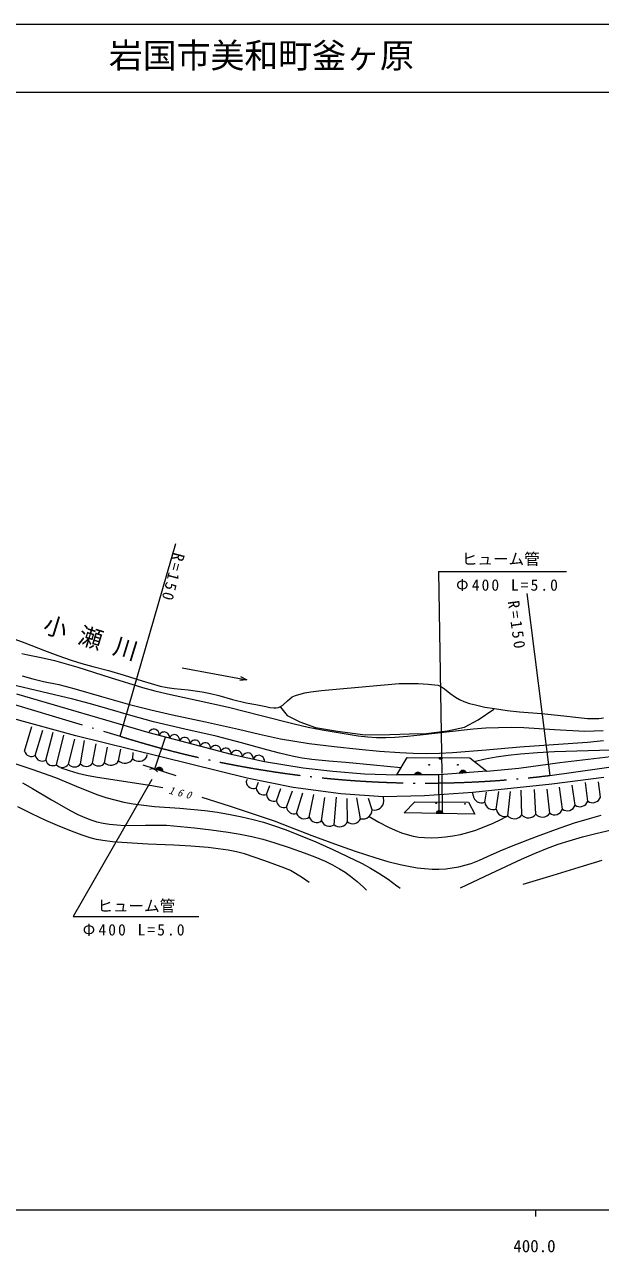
# Model space of a CAD drawing. Units: millimetres, scale not verified. Extents: x -625 to 714620, y -625 to 362121.
# Drawn here: x 427195 to 512195, y 180836 to 362121 of the extents above; entities that cross this region are included whole.
import ezdxf
from ezdxf.enums import TextEntityAlignment as Align

# ---------------------------------------------------------------- set-up
doc = ezdxf.new("R2010")
doc.units = ezdxf.units.MM
doc.header["$LTSCALE"] = 1000
doc.linetypes.add('DASHED', pattern=[7.5, 6, -1.5])
doc.linetypes.add('LONG_DASHED_DOTTED', pattern=[15.25, 12, -1.5, 0.25, -1.5])
doc.layers.add('S-SUV', color=7, linetype='Continuous', lineweight=13)
doc.styles.add('ＭＳ ゴシック', font='')
doc.styles.get('ＭＳ ゴシック').set_extended_font_data('MS Gothic')

msp = doc.modelspace()

# ---------------------------------------------------------------- linework, layer by layer
at = {"layer": 'S-SUV'}
for p, q in [((714620, 362121), (74620, 362121)), ((74620, 352121), (714620, 352121)), ((441284, 257054), (449530, 285502)), ((488281, 281393), (488807, 251555)), ((488281, 281393), (507193, 281393)), ((501346, 278113), (504748, 251263)), ((424288, 271911), (427222, 270848)), ((427222, 270848), (430140, 269727)), ((426816, 269260), (427673, 269057)), ((427673, 269057), (429645, 268669)), ((429645, 268669), (431602, 268224)), ((430140, 269727), (432087, 268981)), ((432087, 268981), (434056, 268290)), ((431602, 268224), (433338, 267761)), ((433338, 267761), (435071, 267236)), ((434056, 268290), (435647, 267792)), ((435071, 267236), (439823, 265724)), ((435647, 267792), (437266, 267348)), ((437266, 267348), (439597, 266739)), ((439597, 266739), (441908, 266073)), ((450471, 267153), (459996, 265398)), ((429756, 263593), (425183, 264702)), ((426825, 265947), (428397, 265521)), ((428397, 265521), (429992, 265152)), ((429992, 265152), (432239, 264667)), ((439823, 265724), (444594, 264245)), ((441908, 266073), (444543, 265228)), ((444543, 265228), (447198, 264442)), ((459996, 265398), (458961, 265299)), ((459065, 265862), (459996, 265398)), ((477548, 264399), (482463, 264813)), ((482463, 264813), (483881, 264848)), ((483881, 264848), (485304, 264824)), ((485304, 264824), (486785, 264744)), ((486785, 264744), (488264, 264603)), ((426029, 263307), (445545, 257617)), ((434336, 262544), (429756, 263593)), ((432239, 264667), (434479, 264121)), ((434479, 264121), (438566, 262896)), ((438566, 262896), (442678, 261727)), ((444594, 264245), (446424, 263748)), ((446424, 263748), (448279, 263306)), ((447198, 264442), (448234, 264238)), ((448234, 264238), (449281, 264094)), ((448279, 263306), (452796, 262348)), ((449281, 264094), (451352, 263884)), ((451352, 263884), (453415, 263614)), ((453415, 263614), (454651, 263379)), ((454651, 263379), (455874, 263086)), ((455874, 263086), (457898, 262495)), ((466696, 262846), (467163, 263055)), ((467163, 263055), (467668, 263214)), ((467668, 263214), (468547, 263435)), ((468547, 263435), (469433, 263596)), ((469433, 263596), (471029, 263790)), ((471029, 263790), (472647, 263927)), ((472647, 263927), (477548, 264399)), ((488264, 264603), (488725, 264343)), ((488725, 264343), (489163, 264025)), ((489163, 264025), (489961, 263394)), ((489961, 263394), (490805, 262803)), ((436932, 261845), (434336, 262544)), ((439503, 261090), (436932, 261845)), ((442860, 260101), (439503, 261090)), ((442678, 261727), (445839, 260944)), ((452796, 262348), (457298, 261332)), ((457298, 261332), (462133, 260111)), ((457898, 262495), (459927, 261966)), ((459927, 261966), (461330, 261746)), ((461330, 261746), (462785, 261456)), ((462785, 261456), (463394, 261308)), ((463394, 261308), (463994, 261224)), ((463994, 261224), (464323, 261233)), ((464323, 261233), (464652, 261303)), ((464652, 261303), (464987, 261445)), ((464987, 261445), (465303, 261646)), ((465303, 261646), (465990, 262279)), ((465990, 262279), (466696, 262846)), ((490805, 262803), (491415, 262463)), ((491415, 262463), (492050, 262178)), ((492050, 262178), (492882, 261894)), ((492882, 261894), (493742, 261664)), ((493742, 261664), (495147, 261363)), ((495147, 261363), (496562, 261121)), ((496562, 261121), (498410, 260856)), ((434765, 257122), (425058, 259743)), ((446221, 259172), (442860, 260101)), ((445839, 260944), (449014, 260221)), ((449014, 260221), (453889, 259177)), ((462133, 260111), (466971, 258863)), ((498410, 260856), (500263, 260652)), ((500263, 260652), (503510, 260396)), ((503510, 260396), (506792, 260077)), ((506792, 260077), (508537, 259843)), ((508537, 259843), (510285, 259670)), ((510285, 259670), (511123, 259647)), ((511123, 259647), (511962, 259684)), ((511962, 259684), (512657, 259773)), ((427195, 254862), (428282, 258505)), ((428764, 254191), (429892, 257969)), ((430332, 253521), (431419, 257638)), ((445652, 257775), (445545, 257617)), ((445545, 257617), (457682, 254408)), ((445778, 257900), (445652, 257775)), ((445970, 258028), (445778, 257900)), ((446161, 258075), (445970, 258028)), ((446354, 258085), (446161, 258075)), ((450829, 258089), (446221, 259172)), ((446589, 258023), (446354, 258085)), ((446753, 257919), (446589, 258023)), ((446896, 257783), (446753, 257919)), ((446999, 257577), (446896, 257783)), ((447051, 257405), (446999, 257577)), ((447295, 257499), (447169, 257374)), ((447487, 257627), (447295, 257499)), ((447678, 257674), (447487, 257627)), ((447871, 257684), (447678, 257674)), ((448107, 257621), (447871, 257684)), ((448270, 257517), (448107, 257621)), ((448413, 257382), (448270, 257517)), ((455452, 257064), (450829, 258089)), ((453889, 259177), (458765, 258085)), ((458765, 258085), (461860, 257356)), ((466971, 258863), (469038, 258399)), ((469038, 258399), (471117, 257993)), ((471117, 257993), (473770, 257530)), ((473770, 257530), (476434, 257126)), ((485603, 257232), (489488, 257716)), ((489488, 257716), (493395, 258143)), ((493395, 258143), (495261, 258273)), ((495261, 258273), (497128, 258344)), ((497128, 258344), (499005, 258364)), ((499005, 258364), (500883, 258324)), ((500883, 258324), (505396, 258033)), ((505396, 258033), (509905, 257803)), ((509905, 257803), (511253, 257831)), ((511253, 257831), (512611, 257919)), ((431901, 252850), (433012, 257226)), ((433677, 252922), (434622, 256606)), ((460030, 250849), (434765, 257122)), ((435452, 252994), (436043, 256441)), ((437227, 253067), (437760, 255905)), ((447062, 257216), (447051, 257405)), ((447169, 257374), (447062, 257216)), ((448517, 257176), (448413, 257382)), ((448568, 257004), (448517, 257176)), ((448579, 256815), (448568, 257004)), ((448686, 256973), (448579, 256815)), ((448812, 257098), (448686, 256973)), ((449004, 257226), (448812, 257098)), ((449195, 257273), (449004, 257226)), ((449389, 257283), (449195, 257273)), ((449624, 257220), (449389, 257283)), ((449787, 257116), (449624, 257220)), ((449930, 256981), (449787, 257116)), ((450034, 256775), (449930, 256981)), ((450086, 256603), (450034, 256775)), ((450096, 256414), (450086, 256603)), ((450203, 256572), (450096, 256414)), ((450330, 256697), (450203, 256572)), ((450522, 256825), (450330, 256697)), ((450713, 256872), (450522, 256825)), ((450906, 256881), (450713, 256872)), ((451141, 256819), (450906, 256881)), ((451304, 256715), (451141, 256819)), ((451447, 256580), (451304, 256715)), ((451551, 256374), (451447, 256580)), ((451603, 256202), (451551, 256374)), ((451614, 256013), (451603, 256202)), ((451720, 256171), (451614, 256013)), ((451847, 256296), (451720, 256171)), ((452039, 256424), (451847, 256296)), ((452230, 256471), (452039, 256424)), ((452423, 256480), (452230, 256471)), ((452658, 256418), (452423, 256480)), ((452821, 256314), (452658, 256418)), ((452964, 256179), (452821, 256314)), ((453068, 255973), (452964, 256179)), ((453120, 255801), (453068, 255973)), ((453131, 255611), (453120, 255801)), ((453238, 255770), (453131, 255611)), ((453364, 255895), (453238, 255770)), ((453556, 256023), (453364, 255895)), ((453747, 256069), (453556, 256023)), ((453940, 256079), (453747, 256069)), ((454175, 256017), (453940, 256079)), ((454339, 255913), (454175, 256017)), ((454481, 255778), (454339, 255913)), ((454585, 255572), (454481, 255778)), ((455073, 255621), (454881, 255494)), ((455264, 255668), (455073, 255621)), ((455457, 255678), (455264, 255668)), ((459203, 256081), (455452, 257064)), ((455693, 255616), (455457, 255678)), ((455856, 255512), (455693, 255616)), ((462945, 255038), (459203, 256081)), ((461860, 257356), (464965, 256686)), ((464965, 256686), (467081, 256313)), ((467081, 256313), (469217, 255998)), ((469217, 255998), (472889, 255538)), ((476434, 257126), (477795, 256975)), ((477795, 256975), (479160, 256885)), ((479160, 256885), (480508, 256865)), ((480508, 256865), (481867, 256904)), ((481867, 256904), (483734, 257038)), ((483734, 257038), (485603, 257232)), ((500306, 255471), (505284, 255812)), ((505284, 255812), (510271, 256167)), ((510271, 256167), (512670, 256397)), ((439003, 253139), (439452, 255451)), ((441081, 253428), (441392, 255162)), ((443159, 253717), (443209, 254625)), ((445236, 254006), (445273, 254336)), ((454637, 255400), (454585, 255572)), ((454648, 255210), (454637, 255400)), ((454755, 255369), (454648, 255210)), ((454881, 255494), (454755, 255369)), ((455999, 255377), (455856, 255512)), ((456102, 255171), (455999, 255377)), ((456154, 254999), (456102, 255171)), ((456165, 254809), (456154, 254999)), ((456272, 254968), (456165, 254809)), ((456398, 255093), (456272, 254968)), ((456590, 255220), (456398, 255093)), ((456781, 255267), (456590, 255220)), ((456975, 255277), (456781, 255267)), ((457210, 255215), (456975, 255277)), ((457373, 255111), (457210, 255215)), ((457516, 254976), (457373, 255111)), ((457620, 254770), (457516, 254976)), ((457672, 254598), (457620, 254770)), ((457682, 254408), (457672, 254598)), ((457789, 254583), (457682, 254408)), ((457682, 254408), (462612, 253339)), ((457918, 254723), (457789, 254583)), ((458118, 254869), (457918, 254723)), ((458320, 254928), (458118, 254869)), ((458526, 254948), (458320, 254928)), ((458781, 254892), (458526, 254948)), ((458961, 254789), (458781, 254892)), ((459120, 254651), (458961, 254789)), ((459241, 254436), (459120, 254651)), ((459305, 254254), (459241, 254436)), ((459325, 254052), (459305, 254254)), ((459432, 254226), (459325, 254052)), ((459561, 254366), (459432, 254226)), ((459761, 254512), (459561, 254366)), ((459963, 254571), (459761, 254512)), ((460169, 254591), (459963, 254571)), ((460424, 254536), (460169, 254591)), ((460604, 254432), (460424, 254536)), ((460763, 254295), (460604, 254432)), ((460884, 254079), (460763, 254295)), ((460948, 253897), (460884, 254079)), ((460969, 253695), (460948, 253897)), ((461075, 253870), (460969, 253695)), ((461205, 254010), (461075, 253870)), ((461404, 254156), (461205, 254010)), ((461606, 254215), (461404, 254156)), ((461813, 254235), (461606, 254215)), ((462067, 254179), (461813, 254235)), ((462247, 254076), (462067, 254179)), ((462406, 253938), (462247, 254076)), ((462527, 253723), (462406, 253938)), ((464823, 254541), (462945, 255038)), ((466712, 254103), (464823, 254541)), ((468154, 253832), (466712, 254103)), ((469606, 253621), (468154, 253832)), ((472889, 255538), (476576, 255137)), ((476576, 255137), (479572, 254861)), ((479572, 254861), (482576, 254644)), ((482120, 251330), (483691, 253921)), ((482576, 254644), (484575, 254549)), ((483691, 253921), (492909, 253837)), ((484575, 254549), (486574, 254513)), ((486574, 254513), (488461, 254553)), ((488377, 253821), (488359, 253878)), ((488359, 253878), (488859, 253874)), ((488846, 253843), (488371, 253847)), ((488407, 253772), (488377, 253821)), ((488383, 253816), (488833, 253812)), ((488461, 254553), (490348, 254652)), ((488839, 253817), (488809, 253768)), ((488859, 253874), (488839, 253817)), ((490348, 254652), (495324, 255058)), ((492909, 253837), (495415, 251883)), ((495166, 253689), (496796, 253989)), ((495324, 255058), (500306, 255471)), ((496796, 253989), (498576, 254245)), ((498576, 254245), (500374, 254442)), ((500374, 254442), (502896, 254645)), ((502896, 254645), (505421, 254788)), ((505421, 254788), (510406, 254957)), ((506197, 253169), (516685, 254386)), ((510406, 254957), (515404, 255095)), ((424713, 253375), (428259, 252192)), ((428259, 252192), (431783, 250952)), ((432535, 252402), (433781, 251969)), ((444640, 252845), (449531, 251229)), ((446611, 252194), (446685, 252291)), ((447560, 251880), (446611, 252194)), ((446654, 252245), (447556, 251947)), ((446685, 252291), (446770, 252365)), ((447552, 252015), (446698, 252297)), ((446753, 252344), (447534, 252087)), ((446770, 252365), (446897, 252439)), ((447511, 252160), (446820, 252388)), ((446896, 252429), (447471, 252239)), ((446897, 252439), (447020, 252461)), ((447020, 252461), (447144, 252460)), ((447379, 252335), (447025, 252452)), ((447144, 252460), (447291, 252412)), ((447291, 252412), (447391, 252339)), ((447391, 252339), (447476, 252248)), ((447476, 252248), (447534, 252113)), ((447534, 252113), (447561, 252001)), ((447561, 252001), (447560, 251880)), ((462591, 253541), (462527, 253723)), ((462612, 253339), (462591, 253541)), ((462612, 253339), (468337, 252396)), ((468337, 252396), (472712, 251905)), ((472112, 253357), (469606, 253621)), ((474618, 253153), (472112, 253357)), ((478693, 252788), (474618, 253153)), ((482746, 252364), (478693, 252788)), ((488814, 253781), (488403, 253784)), ((488455, 253716), (488407, 253772)), ((488425, 253753), (488789, 253749)), ((488510, 253686), (488455, 253716)), ((488759, 253719), (488456, 253721)), ((488568, 253667), (488510, 253686)), ((488515, 253690), (488701, 253688)), ((488646, 253666), (488568, 253667)), ((488705, 253684), (488646, 253666)), ((488760, 253714), (488705, 253684)), ((488809, 253768), (488760, 253714)), ((491686, 251972), (491801, 252019)), ((492066, 251995), (491694, 251966)), ((491801, 252019), (491955, 252031)), ((491955, 252031), (492075, 252003)), ((492075, 252003), (492190, 251952)), ((493557, 253331), (495166, 253689)), ((495415, 251883), (500157, 252326)), ((500157, 252326), (506197, 253169)), ((426904, 250189), (428388, 249344)), ((431783, 250952), (434810, 249672)), ((433781, 251969), (435043, 251594)), ((445990, 250668), (434379, 230419)), ((435043, 251594), (436345, 251289)), ((436345, 251289), (437662, 251042)), ((437662, 251042), (441821, 250439)), ((441821, 250439), (445958, 249778)), ((459915, 250316), (460101, 250734)), ((466842, 249467), (460030, 250849)), ((461403, 249386), (461734, 250287)), ((472712, 251905), (477370, 251483)), ((477370, 251483), (482120, 251330)), ((488406, 251330), (482120, 251330)), ((484763, 251330), (484803, 251445)), ((485763, 251330), (484763, 251330)), ((484788, 251393), (485738, 251393)), ((484803, 251445), (484860, 251543)), ((485713, 251455), (484813, 251455)), ((484850, 251518), (485673, 251518)), ((484860, 251543), (484958, 251653)), ((485628, 251580), (484900, 251580)), ((484958, 251653), (485068, 251713)), ((484960, 251643), (485565, 251643)), ((485068, 251713), (485185, 251750)), ((485448, 251705), (485075, 251705)), ((485185, 251750), (485340, 251750)), ((485340, 251750), (485458, 251713)), ((485458, 251713), (485568, 251653)), ((485568, 251653), (485665, 251543)), ((485665, 251543), (485725, 251445)), ((485725, 251445), (485763, 251330)), ((495415, 251883), (488406, 251330)), ((491412, 251567), (491443, 251685)), ((492409, 251646), (491412, 251567)), ((491432, 251631), (492379, 251706)), ((491443, 251685), (491493, 251787)), ((492350, 251766), (491452, 251696)), ((491485, 251761), (492305, 251826)), ((491493, 251787), (491581, 251904)), ((492255, 251884), (491530, 251827)), ((491581, 251904), (491686, 251972)), ((491585, 251894), (492188, 251942)), ((492190, 251952), (492295, 251850)), ((492295, 251850), (492363, 251757)), ((492363, 251757), (492409, 251646)), ((512689, 250942), (505036, 249959)), ((510325, 247465), (509985, 250226)), ((512194, 248059), (511897, 250311)), ((428388, 249344), (431175, 247664)), ((434810, 249672), (437871, 248445)), ((437871, 248445), (439172, 248019)), ((445958, 249778), (446782, 249625)), ((446782, 249625), (447614, 249461)), ((462891, 248456), (463388, 249798)), ((464379, 247526), (465043, 249355)), ((465867, 246596), (466743, 248983)), ((473865, 248554), (466842, 249467)), ((467355, 245665), (468258, 248703)), ((469200, 245107), (469912, 248424)), ((480130, 248086), (473865, 248554)), ((493354, 248718), (486217, 248227)), ((505036, 249959), (493354, 248718)), ((493419, 248314), (493376, 248739)), ((495118, 247309), (495373, 248782)), ((496817, 246304), (497199, 248867)), ((498516, 245298), (498898, 248867)), ((500583, 245426), (500513, 249079)), ((502651, 245553), (502467, 249206)), ((504718, 245681), (504336, 249249)), ((506587, 246275), (506162, 249546)), ((508456, 246870), (508031, 249844)), ((428250, 245592), (426196, 246620)), ((431175, 247664), (434001, 246030)), ((439172, 248019), (440498, 247648)), ((440498, 247648), (441850, 247334)), ((441850, 247334), (443215, 247079)), ((443215, 247079), (444788, 246852)), ((444788, 246852), (446369, 246686)), ((446369, 246686), (450097, 246409)), ((453370, 248036), (457538, 246729)), ((457538, 246729), (461697, 245362)), ((471044, 244549), (471496, 248027)), ((472889, 243991), (473243, 248051)), ((474842, 244433), (474827, 247841)), ((476795, 244875), (476225, 247958)), ((478516, 246177), (477973, 247841)), ((486217, 248227), (480130, 248086)), ((480237, 247479), (480162, 248051)), ((483224, 245723), (484796, 247380)), ((484796, 247380), (492697, 247337)), ((492697, 247337), (493674, 245553)), ((430329, 244618), (428250, 245592)), ((434001, 246030), (435037, 245501)), ((435037, 245501), (436096, 245027)), ((436096, 245027), (436966, 244702)), ((450097, 246409), (453819, 246072)), ((453819, 246072), (455691, 245820)), ((455691, 245820), (457555, 245508)), ((457555, 245508), (459241, 245172)), ((459241, 245172), (460925, 244775)), ((460925, 244775), (462439, 244360)), ((461697, 245362), (464014, 244544)), ((478042, 245206), (479468, 244381)), ((493674, 245553), (483224, 245723)), ((487949, 245646), (487991, 245761)), ((488949, 245630), (487949, 245646)), ((487975, 245708), (488925, 245693)), ((487991, 245761), (488050, 245857)), ((488901, 245756), (488001, 245771)), ((488039, 245832), (488862, 245819)), ((488050, 245857), (488149, 245966)), ((488818, 245882), (488090, 245894)), ((488149, 245966), (488260, 246024)), ((488151, 245956), (488756, 245946)), ((488260, 246024), (488378, 246059)), ((488640, 246010), (488267, 246016)), ((488378, 246059), (488533, 246057)), ((488533, 246057), (488650, 246017)), ((488650, 246017), (488759, 245956)), ((488759, 245956), (488855, 245844)), ((488855, 245844), (488913, 245746)), ((488913, 245746), (488949, 245630)), ((496259, 244184), (497595, 244819)), ((497595, 244819), (498044, 245041)), ((498044, 245041), (498500, 245268)), ((508391, 244243), (510563, 244901)), ((510563, 244901), (512302, 245372)), ((432400, 243716), (430329, 244618)), ((434498, 242866), (432400, 243716)), ((436966, 244702), (437863, 244431)), ((437863, 244431), (438789, 244218)), ((438789, 244218), (439739, 244062)), ((439739, 244062), (440838, 243948)), ((440838, 243948), (441941, 243893)), ((441941, 243893), (445040, 243926)), ((445040, 243926), (448135, 243899)), ((448135, 243899), (450198, 243741)), ((450198, 243741), (452259, 243522)), ((452259, 243522), (454756, 243242)), ((454756, 243242), (457243, 242902)), ((462439, 244360), (463946, 243885)), ((463946, 243885), (465792, 243229)), ((464014, 244544), (466313, 243670)), ((465792, 243229), (467628, 242513)), ((466313, 243670), (469608, 242376)), ((479468, 244381), (480934, 243603)), ((480934, 243603), (481881, 243166)), ((481881, 243166), (482851, 242784)), ((492645, 242844), (493786, 243197)), ((493786, 243197), (494906, 243607)), ((494906, 243607), (496259, 244184)), ((502754, 242261), (506238, 243527)), ((506238, 243527), (508391, 244243)), ((511523, 242696), (513818, 243231)), ((435682, 242429), (434498, 242866)), ((436882, 242050), (435682, 242429)), ((437820, 241815), (436882, 242050)), ((438770, 241638), (437820, 241815)), ((440157, 241469), (438770, 241638)), ((441554, 241359), (440157, 241469)), ((445396, 241130), (441554, 241359)), ((449236, 240960), (445396, 241130)), ((457243, 242902), (458996, 242606)), ((458996, 242606), (460738, 242251)), ((460738, 242251), (462372, 241836)), ((462372, 241836), (464001, 241361)), ((464001, 241361), (466245, 240629)), ((467628, 242513), (470177, 241447)), ((469608, 242376), (472921, 241139)), ((470177, 241447), (472699, 240329)), ((472921, 241139), (475974, 240090)), ((482851, 242784), (483680, 242519)), ((483680, 242519), (484533, 242309)), ((484533, 242309), (485379, 242167)), ((485379, 242167), (486235, 242086)), ((486235, 242086), (487226, 242057)), ((487226, 242057), (488230, 242089)), ((488230, 242089), (489320, 242184)), ((489320, 242184), (490413, 242340)), ((490413, 242340), (491535, 242563)), ((491535, 242563), (492645, 242844)), ((499296, 240940), (502754, 242261)), ((505963, 241095), (507558, 241614)), ((507558, 241614), (509526, 242182)), ((509526, 242182), (511523, 242696)), ((451759, 240819), (449236, 240960)), ((454276, 240617), (451759, 240819)), ((455779, 240443), (454276, 240617)), ((457271, 240209), (455779, 240443)), ((458475, 239965), (457271, 240209)), ((459654, 239665), (458475, 239965)), ((462649, 238643), (459654, 239665)), ((466245, 240629), (468481, 239835)), ((468481, 239835), (470019, 239242)), ((472699, 240329), (474871, 239316)), ((474871, 239316), (477018, 238249)), ((475974, 240090), (479059, 239095)), ((495540, 239291), (497407, 240144)), ((497407, 240144), (499296, 240940)), ((500565, 238896), (502467, 239736)), ((502467, 239736), (504390, 240520)), ((504390, 240520), (505963, 241095)), ((465635, 237560), (462649, 238643)), ((466427, 237209), (465635, 237560)), ((470019, 239242), (471543, 238589)), ((471543, 238589), (472632, 238063)), ((472632, 238063), (473694, 237483)), ((477018, 238249), (478274, 237570)), ((478274, 237570), (479498, 236839)), ((479059, 239095), (480829, 238576)), ((480829, 238576), (482618, 238114)), ((482618, 238114), (483861, 237844)), ((483861, 237844), (485125, 237632)), ((485125, 237632), (486229, 237502)), ((486229, 237502), (487338, 237433)), ((488349, 237430), (489361, 237487)), ((489361, 237487), (490329, 237600)), ((490329, 237600), (491296, 237775)), ((491296, 237775), (492199, 237998)), ((492199, 237998), (493094, 238281)), ((493094, 238281), (494323, 238756)), ((494323, 238756), (495540, 239291)), ((496033, 236785), (500565, 238896)), ((505239, 236536), (509690, 237909)), ((509690, 237909), (512428, 238761)), ((467191, 236805), (466427, 237209)), ((468207, 236156), (467191, 236805)), ((469188, 235458), (468207, 236156)), ((473694, 237483), (474516, 236971)), ((474516, 236971), (475303, 236409)), ((475303, 236409), (476282, 235605)), ((479498, 236839), (480842, 235937)), ((480842, 235937), (482161, 234978)), ((487338, 237433), (488349, 237430)), ((491516, 234683), (496033, 236785)), ((500770, 235220), (505239, 236536)), ((476282, 235605), (477233, 234748)), ((477233, 234748), (477453, 234543)), ((477453, 234543), (477673, 234338)), ((482161, 234978), (482410, 234793)), ((482410, 234793), (482659, 234608)), ((434379, 230419), (452914, 230419)), ((74620, 187121), (613620, 187121)), ((502620, 187121), (502620, 186121))]:
    msp.add_line(p, q, dxfattribs=at)
at = {"layer": 'S-SUV', "linetype": 'LONG_DASHED_DOTTED'}
for p, q in [((395004, 270925), (441284, 257054)), ((504748, 251263), (535638, 255574))]:
    msp.add_line(p, q, dxfattribs=at)
at = {"layer": 'S-SUV', "linetype": 'DASHED'}
for p, q in [((464954, 261326), (465973, 260103)), ((494154, 259492), (496463, 261054)), ((465973, 260103), (467806, 259153)), ((492117, 258406), (494154, 259492)), ((467806, 259153), (470115, 258338)), ((470115, 258338), (473374, 257795)), ((473374, 257795), (477449, 257251)), ((484036, 257387), (486481, 257455)), ((486481, 257455), (489604, 257862)), ((489604, 257862), (492117, 258406)), ((447961, 256883), (446435, 252351)), ((477449, 257251), (481116, 257319)), ((481116, 257319), (484036, 257387)), ((488285, 251297), (488356, 245653)), ((488785, 251303), (488856, 245660))]:
    msp.add_line(p, q, dxfattribs=at)
at = {"layer": 'S-SUV'}
for centre in [(486906, 252830), (491149, 252830), (487956, 247146), (492198, 247077)]:
    msp.add_circle(centre, 49.8, dxfattribs=at)
at = {"layer": 'S-SUV', "linetype": 'LONG_DASHED_DOTTED'}
msp.add_arc((486349, 400293), 150161, 252.53543, 277.03783, dxfattribs=at)
at = {"layer": 'S-SUV'}
for centre, radius, start, end in [((428231, 255115), 1066, 193.71683, 299.97702), ((429800, 254444), 1066, 193.71683, 299.97702), ((444080, 254703), 1350, 226.94463, 328.89038), ((431368, 253773), 1066, 193.71683, 299.97702), ((432762, 253552), 1111, 219.19997, 325.46017), ((434537, 253624), 1111, 219.19997, 325.46017), ((436313, 253696), 1111, 219.19997, 325.46017), ((438088, 253768), 1111, 219.19997, 325.46017), ((439925, 254125), 1350, 226.94463, 328.89038), ((442003, 254414), 1350, 226.94463, 328.89038), ((446043, 251238), 982, 35.86184, 115.06924), ((461007, 250409), 1097, 184.8645, 291.12473), ((462495, 249479), 1097, 184.8645, 291.12473), ((463984, 248549), 1097, 184.8645, 291.12473), ((465472, 247619), 1097, 184.8645, 291.12473), ((466960, 246689), 1097, 184.8645, 291.12473), ((478825, 247557), 1414, 257.38751, 356.84621), ((494645, 248449), 1234, 186.25851, 292.51871), ((496344, 247444), 1234, 186.25851, 292.51871), ((507299, 247274), 1226, 234.52002, 340.78023), ((509168, 247868), 1226, 234.52002, 340.78023), ((511037, 248463), 1226, 234.52002, 340.78023), ((468487, 246078), 1204, 200.03822, 306.29843), ((470331, 245520), 1204, 200.03822, 306.29843), ((475653, 245388), 1252, 229.67247, 335.81812), ((477104, 246255), 1414, 257.38751, 356.84621), ((498044, 246438), 1234, 186.25851, 292.51871), ((499499, 246183), 1322, 221.98395, 325.07099), ((501566, 246310), 1322, 221.98395, 325.07099), ((503634, 246438), 1322, 221.98395, 325.07099), ((505430, 246679), 1226, 234.52002, 340.78023), ((472176, 244962), 1204, 200.03822, 306.29843), ((473700, 244946), 1252, 229.67247, 335.81812)]:
    msp.add_arc(centre, radius, start, end, dxfattribs=at)

# ---------------------------------------------------------------- texts
at = {"layer": 'S-SUV', "style": 'ＭＳ ゴシック'}
for s, height, p in [('岩国市美和町釜ヶ原', 3666, (439644, 354621)), ('ヒューム管', 1686, (491736, 281874)), ('ヒューム管', 1686, (437939, 230661)), ('400.0', 1833, (499339, 180316))]:
    msp.add_text(s, height=height, dxfattribs=at).set_placement(p, align=Align.BOTTOM_LEFT)
at = {"layer": 'S-SUV', "attachment_point": 7, "style": 'ＭＳ ゴシック'}
for s, insert, char_height, rotation in [('\\T1.3;R=150', (449212, 284273), 1686, 255.3), ('\\T1.3;R=150', (498493, 276957), 1686, 277.7), ('\\T1.54;小瀬川', (429666, 272166), 2566, 342.9), ('\\T1.73;\\Q15;160', (448391, 248562), 1100, 346.2)]:
    msp.add_mtext(s, dxfattribs=dict(at, insert=insert, char_height=char_height, rotation=rotation))
at = {"layer": 'S-SUV', "char_height": 1686, "attachment_point": 7, "style": 'ＭＳ ゴシック'}
for insert in [(490885, 278480), (435779, 227576)]:
    msp.add_mtext('\\T1.26;Φ400\\~L=5.0', dxfattribs=dict(at, insert=insert))

doc.saveas('drawing.dxf')
